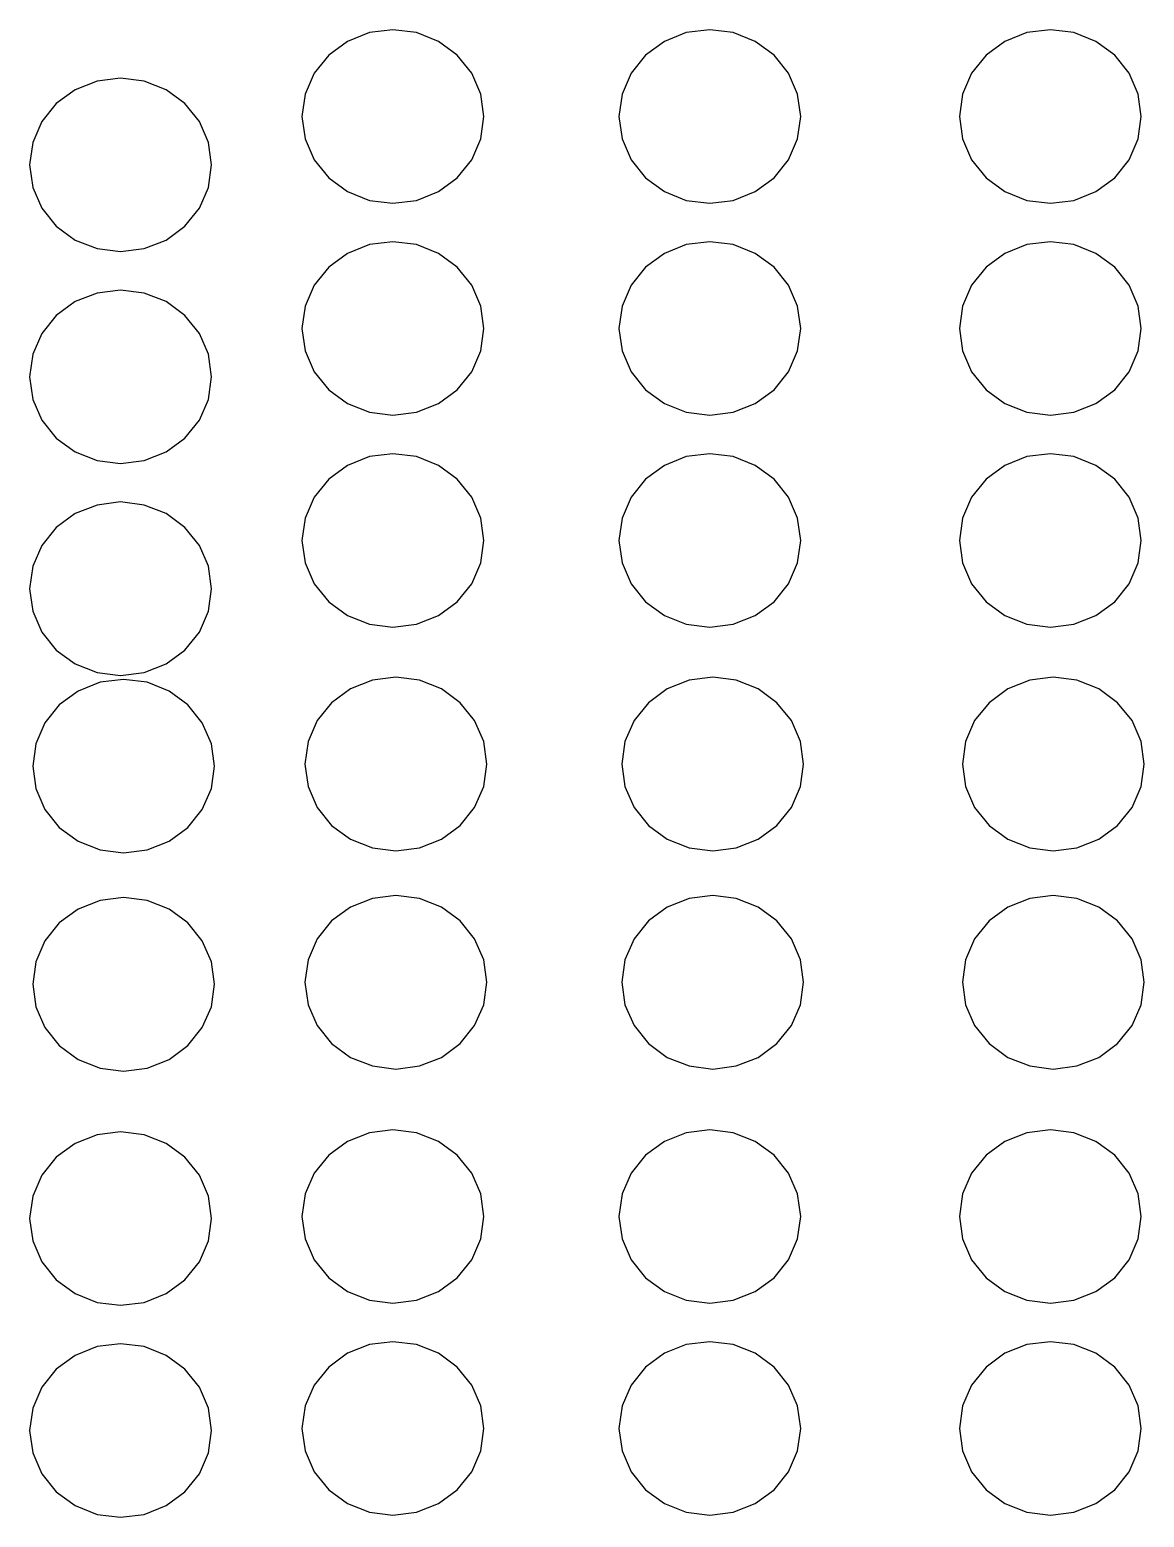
# Model space of a CAD drawing. Header units: inches. Extents: x 710 to 5347, y 114 to 2471.
# Drawn here: x 1098 to 1189.9, y 734.3 to 856.9 of the extents above; entities that cross this region are included whole.
import ezdxf

# ---------------------------------------------------------------- set-up
doc = ezdxf.new("R2010")
doc.units = ezdxf.units.IN
doc.header["$MEASUREMENT"] = 0
doc.layers.add('Edges', color=7, linetype='Continuous')

# ---------------------------------------------------------------- blocks, each defined once
blk = doc.blocks.new('fire alarm fr')
at = {"layer": 'Edges'}
for p, q in [((-1993.16, 1042.22), (-1994.71, 1041.08)), ((-1991.35, 1042.94), (-1993.16, 1042.22)), ((-1989.41, 1043.18), (-1991.35, 1042.94)), ((-1987.47, 1042.94), (-1989.41, 1043.18)), ((-1985.67, 1042.22), (-1987.47, 1042.94)), ((-1984.11, 1041.08), (-1985.67, 1042.22)), ((-1967.04, 1042.22), (-1968.59, 1041.08)), ((-1965.24, 1042.94), (-1967.04, 1042.22)), ((-1963.3, 1043.18), (-1965.24, 1042.94)), ((-1961.36, 1042.94), (-1963.3, 1043.18)), ((-1959.55, 1042.22), (-1961.36, 1042.94)), ((-1958, 1041.08), (-1959.55, 1042.22)), ((-1938.97, 1042.22), (-1940.52, 1041.08)), ((-1937.16, 1042.94), (-1938.97, 1042.22)), ((-1935.22, 1043.18), (-1937.16, 1042.94)), ((-1933.28, 1042.94), (-1935.22, 1043.18)), ((-1931.47, 1042.22), (-1933.28, 1042.94)), ((-1929.92, 1041.08), (-1931.47, 1042.22)), ((-1994.71, 1041.08), (-1995.9, 1039.6)), ((-1982.92, 1039.6), (-1984.11, 1041.08)), ((-1968.59, 1041.08), (-1969.79, 1039.6)), ((-1956.81, 1039.6), (-1958, 1041.08)), ((-1940.52, 1041.08), (-1941.71, 1039.6)), ((-1928.73, 1039.6), (-1929.92, 1041.08)), ((-1995.9, 1039.6), (-1996.65, 1037.88)), ((-1982.17, 1037.88), (-1982.92, 1039.6)), ((-1969.79, 1039.6), (-1970.53, 1037.88)), ((-1956.06, 1037.88), (-1956.81, 1039.6)), ((-1941.71, 1039.6), (-1942.46, 1037.88)), ((-1927.98, 1037.88), (-1928.73, 1039.6)), ((-2013.8, 1038.95), (-2015.61, 1038.24)), ((-2011.86, 1039.19), (-2013.8, 1038.95)), ((-2009.92, 1038.95), (-2011.86, 1039.19)), ((-2008.11, 1038.24), (-2009.92, 1038.95)), ((-2015.61, 1038.24), (-2017.16, 1037.1)), ((-2006.56, 1037.1), (-2008.11, 1038.24)), ((-1996.65, 1037.88), (-1996.91, 1036.03)), ((-1981.92, 1036.03), (-1982.17, 1037.88)), ((-1970.53, 1037.88), (-1970.79, 1036.03)), ((-1955.8, 1036.03), (-1956.06, 1037.88)), ((-1942.46, 1037.88), (-1942.72, 1036.03)), ((-1927.73, 1036.03), (-1927.98, 1037.88)), ((-2017.16, 1037.1), (-2018.35, 1035.62)), ((-2005.37, 1035.62), (-2006.56, 1037.1)), ((-1996.91, 1036.03), (-1996.65, 1034.18)), ((-1982.17, 1034.18), (-1981.92, 1036.03)), ((-1970.79, 1036.03), (-1970.53, 1034.18)), ((-1956.06, 1034.18), (-1955.8, 1036.03)), ((-1942.72, 1036.03), (-1942.46, 1034.18)), ((-1927.98, 1034.18), (-1927.73, 1036.03)), ((-2018.35, 1035.62), (-2019.1, 1033.89)), ((-2004.62, 1033.89), (-2005.37, 1035.62)), ((-2019.1, 1033.89), (-2019.36, 1032.04)), ((-2004.37, 1032.04), (-2004.62, 1033.89)), ((-1996.65, 1034.18), (-1995.9, 1032.45)), ((-1982.92, 1032.45), (-1982.17, 1034.18)), ((-1970.53, 1034.18), (-1969.79, 1032.45)), ((-1956.81, 1032.45), (-1956.06, 1034.18)), ((-1942.46, 1034.18), (-1941.71, 1032.45)), ((-1928.73, 1032.45), (-1927.98, 1034.18)), ((-1995.9, 1032.45), (-1994.71, 1030.97)), ((-1984.11, 1030.97), (-1982.92, 1032.45)), ((-1969.79, 1032.45), (-1968.59, 1030.97)), ((-1958, 1030.97), (-1956.81, 1032.45)), ((-1941.71, 1032.45), (-1940.52, 1030.97)), ((-1929.92, 1030.97), (-1928.73, 1032.45)), ((-2019.36, 1032.04), (-2019.1, 1030.19)), ((-2004.62, 1030.19), (-2004.37, 1032.04)), ((-1994.71, 1030.97), (-1993.16, 1029.84)), ((-1985.67, 1029.84), (-1984.11, 1030.97)), ((-1968.59, 1030.97), (-1967.04, 1029.84)), ((-1959.55, 1029.84), (-1958, 1030.97)), ((-1940.52, 1030.97), (-1938.97, 1029.84)), ((-1931.47, 1029.84), (-1929.92, 1030.97)), ((-2019.1, 1030.19), (-2018.35, 1028.47)), ((-2005.37, 1028.47), (-2004.62, 1030.19)), ((-1993.16, 1029.84), (-1991.35, 1029.12)), ((-1987.47, 1029.12), (-1985.67, 1029.84)), ((-1967.04, 1029.84), (-1965.24, 1029.12)), ((-1961.36, 1029.12), (-1959.55, 1029.84)), ((-1938.97, 1029.84), (-1937.16, 1029.12)), ((-1933.28, 1029.12), (-1931.47, 1029.84)), ((-1991.35, 1029.12), (-1989.41, 1028.88)), ((-1989.41, 1028.88), (-1987.47, 1029.12)), ((-1965.24, 1029.12), (-1963.3, 1028.88)), ((-1963.3, 1028.88), (-1961.36, 1029.12)), ((-1937.16, 1029.12), (-1935.22, 1028.88)), ((-1935.22, 1028.88), (-1933.28, 1029.12)), ((-2018.35, 1028.47), (-2017.16, 1026.99)), ((-2006.56, 1026.99), (-2005.37, 1028.47)), ((-2017.16, 1026.99), (-2015.61, 1025.85)), ((-2008.11, 1025.85), (-2006.56, 1026.99)), ((-2015.61, 1025.85), (-2013.8, 1025.14)), ((-2013.8, 1025.14), (-2011.86, 1024.89)), ((-2011.86, 1024.89), (-2009.92, 1025.14)), ((-2009.92, 1025.14), (-2008.11, 1025.85)), ((-1991.35, 1025.47), (-1993.16, 1024.75)), ((-1989.41, 1025.71), (-1991.35, 1025.47)), ((-1987.47, 1025.47), (-1989.41, 1025.71)), ((-1985.67, 1024.75), (-1987.47, 1025.47)), ((-1965.24, 1025.47), (-1967.04, 1024.75)), ((-1963.3, 1025.71), (-1965.24, 1025.47)), ((-1961.36, 1025.47), (-1963.3, 1025.71)), ((-1959.55, 1024.75), (-1961.36, 1025.47)), ((-1937.16, 1025.47), (-1938.97, 1024.75)), ((-1935.22, 1025.71), (-1937.16, 1025.47)), ((-1933.28, 1025.47), (-1935.22, 1025.71)), ((-1931.47, 1024.75), (-1933.28, 1025.47)), ((-1994.71, 1023.62), (-1995.9, 1022.14)), ((-1993.16, 1024.75), (-1994.71, 1023.62)), ((-1984.11, 1023.62), (-1985.67, 1024.75)), ((-1982.92, 1022.14), (-1984.11, 1023.62)), ((-1968.59, 1023.62), (-1969.79, 1022.14)), ((-1967.04, 1024.75), (-1968.59, 1023.62)), ((-1958, 1023.62), (-1959.55, 1024.75)), ((-1956.81, 1022.14), (-1958, 1023.62)), ((-1940.52, 1023.62), (-1941.71, 1022.14)), ((-1938.97, 1024.75), (-1940.52, 1023.62)), ((-1929.92, 1023.62), (-1931.47, 1024.75)), ((-1928.73, 1022.14), (-1929.92, 1023.62)), ((-2013.8, 1021.48), (-2015.61, 1020.77)), ((-2011.86, 1021.72), (-2013.8, 1021.48)), ((-2009.92, 1021.48), (-2011.86, 1021.72)), ((-2008.11, 1020.77), (-2009.92, 1021.48)), ((-1995.9, 1022.14), (-1996.65, 1020.41)), ((-1982.17, 1020.41), (-1982.92, 1022.14)), ((-1969.79, 1022.14), (-1970.53, 1020.41)), ((-1956.06, 1020.41), (-1956.81, 1022.14)), ((-1941.71, 1022.14), (-1942.46, 1020.41)), ((-1927.98, 1020.41), (-1928.73, 1022.14)), ((-2015.61, 1020.77), (-2017.16, 1019.63)), ((-2006.56, 1019.63), (-2008.11, 1020.77)), ((-1996.65, 1020.41), (-1996.91, 1018.56)), ((-1981.92, 1018.56), (-1982.17, 1020.41)), ((-1970.53, 1020.41), (-1970.79, 1018.56)), ((-1955.8, 1018.56), (-1956.06, 1020.41)), ((-1942.46, 1020.41), (-1942.72, 1018.56)), ((-1927.73, 1018.56), (-1927.98, 1020.41)), ((-2017.16, 1019.63), (-2018.35, 1018.15)), ((-2005.37, 1018.15), (-2006.56, 1019.63)), ((-2018.35, 1018.15), (-2019.1, 1016.43)), ((-2004.62, 1016.43), (-2005.37, 1018.15)), ((-1996.91, 1018.56), (-1996.65, 1016.71)), ((-1982.17, 1016.71), (-1981.92, 1018.56)), ((-1970.79, 1018.56), (-1970.53, 1016.71)), ((-1956.06, 1016.71), (-1955.8, 1018.56)), ((-1942.72, 1018.56), (-1942.46, 1016.71)), ((-1927.98, 1016.71), (-1927.73, 1018.56)), ((-2019.1, 1016.43), (-2019.36, 1014.57)), ((-2004.37, 1014.57), (-2004.62, 1016.43)), ((-1996.65, 1016.71), (-1995.9, 1014.99)), ((-1982.92, 1014.99), (-1982.17, 1016.71)), ((-1970.53, 1016.71), (-1969.79, 1014.99)), ((-1956.81, 1014.99), (-1956.06, 1016.71)), ((-1942.46, 1016.71), (-1941.71, 1014.99)), ((-1928.73, 1014.99), (-1927.98, 1016.71)), ((-2019.36, 1014.57), (-2019.1, 1012.72)), ((-2004.62, 1012.72), (-2004.37, 1014.57)), ((-1995.9, 1014.99), (-1994.71, 1013.5)), ((-1984.11, 1013.5), (-1982.92, 1014.99)), ((-1969.79, 1014.99), (-1968.59, 1013.5)), ((-1958, 1013.5), (-1956.81, 1014.99)), ((-1941.71, 1014.99), (-1940.52, 1013.5)), ((-1929.92, 1013.5), (-1928.73, 1014.99)), ((-2019.1, 1012.72), (-2018.35, 1011)), ((-2005.37, 1011), (-2004.62, 1012.72)), ((-1994.71, 1013.5), (-1993.16, 1012.37)), ((-1985.67, 1012.37), (-1984.11, 1013.5)), ((-1968.59, 1013.5), (-1967.04, 1012.37)), ((-1959.55, 1012.37), (-1958, 1013.5)), ((-1940.52, 1013.5), (-1938.97, 1012.37)), ((-1931.47, 1012.37), (-1929.92, 1013.5)), ((-1993.16, 1012.37), (-1991.35, 1011.65)), ((-1991.35, 1011.65), (-1989.41, 1011.41)), ((-1989.41, 1011.41), (-1987.47, 1011.65)), ((-1987.47, 1011.65), (-1985.67, 1012.37)), ((-1967.04, 1012.37), (-1965.24, 1011.65)), ((-1965.24, 1011.65), (-1963.3, 1011.41)), ((-1963.3, 1011.41), (-1961.36, 1011.65)), ((-1961.36, 1011.65), (-1959.55, 1012.37)), ((-1938.97, 1012.37), (-1937.16, 1011.65)), ((-1937.16, 1011.65), (-1935.22, 1011.41)), ((-1935.22, 1011.41), (-1933.28, 1011.65)), ((-1933.28, 1011.65), (-1931.47, 1012.37)), ((-2018.35, 1011), (-2017.16, 1009.52)), ((-2006.56, 1009.52), (-2005.37, 1011)), ((-2017.16, 1009.52), (-2015.61, 1008.38)), ((-2008.11, 1008.38), (-2006.56, 1009.52)), ((-2015.61, 1008.38), (-2013.8, 1007.67)), ((-2009.92, 1007.67), (-2008.11, 1008.38)), ((-1991.35, 1008), (-1993.16, 1007.28)), ((-1989.41, 1008.24), (-1991.35, 1008)), ((-1987.47, 1008), (-1989.41, 1008.24)), ((-1985.67, 1007.28), (-1987.47, 1008)), ((-1965.24, 1008), (-1967.04, 1007.28)), ((-1963.3, 1008.24), (-1965.24, 1008)), ((-1961.36, 1008), (-1963.3, 1008.24)), ((-1959.55, 1007.28), (-1961.36, 1008)), ((-1937.16, 1008), (-1938.97, 1007.28)), ((-1935.22, 1008.24), (-1937.16, 1008)), ((-1933.28, 1008), (-1935.22, 1008.24)), ((-1931.47, 1007.28), (-1933.28, 1008)), ((-2013.8, 1007.67), (-2011.86, 1007.43)), ((-2011.86, 1007.43), (-2009.92, 1007.67)), ((-1993.16, 1007.28), (-1994.71, 1006.15)), ((-1984.11, 1006.15), (-1985.67, 1007.28)), ((-1967.04, 1007.28), (-1968.59, 1006.15)), ((-1958, 1006.15), (-1959.55, 1007.28)), ((-1938.97, 1007.28), (-1940.52, 1006.15)), ((-1929.92, 1006.15), (-1931.47, 1007.28)), ((-1994.71, 1006.15), (-1995.9, 1004.67)), ((-1982.92, 1004.67), (-1984.11, 1006.15)), ((-1968.59, 1006.15), (-1969.79, 1004.67)), ((-1956.81, 1004.67), (-1958, 1006.15)), ((-1940.52, 1006.15), (-1941.71, 1004.67)), ((-1928.73, 1004.67), (-1929.92, 1006.15)), ((-2013.8, 1004.01), (-2015.61, 1003.3)), ((-2011.86, 1004.26), (-2013.8, 1004.01)), ((-2009.92, 1004.01), (-2011.86, 1004.26)), ((-2008.11, 1003.3), (-2009.92, 1004.01)), ((-1995.9, 1004.67), (-1996.65, 1002.94)), ((-1982.17, 1002.94), (-1982.92, 1004.67)), ((-1969.79, 1004.67), (-1970.53, 1002.94)), ((-1956.06, 1002.94), (-1956.81, 1004.67)), ((-1941.71, 1004.67), (-1942.46, 1002.94)), ((-1927.98, 1002.94), (-1928.73, 1004.67)), ((-2015.61, 1003.3), (-2017.16, 1002.16)), ((-2006.56, 1002.16), (-2008.11, 1003.3)), ((-1996.65, 1002.94), (-1996.91, 1001.09)), ((-1981.92, 1001.09), (-1982.17, 1002.94)), ((-1970.53, 1002.94), (-1970.79, 1001.09)), ((-1955.8, 1001.09), (-1956.06, 1002.94)), ((-1942.46, 1002.94), (-1942.72, 1001.09)), ((-1927.73, 1001.09), (-1927.98, 1002.94)), ((-2017.16, 1002.16), (-2018.35, 1000.68)), ((-2005.37, 1000.68), (-2006.56, 1002.16)), ((-2018.35, 1000.68), (-2019.1, 998.96)), ((-2004.62, 998.96), (-2005.37, 1000.68)), ((-1996.91, 1001.09), (-1996.65, 999.24)), ((-1982.17, 999.24), (-1981.92, 1001.09)), ((-1970.79, 1001.09), (-1970.53, 999.24)), ((-1956.06, 999.24), (-1955.8, 1001.09)), ((-1942.72, 1001.09), (-1942.46, 999.24)), ((-1927.98, 999.24), (-1927.73, 1001.09)), ((-1996.65, 999.24), (-1995.9, 997.52)), ((-1982.92, 997.52), (-1982.17, 999.24)), ((-1970.53, 999.24), (-1969.79, 997.52)), ((-1956.81, 997.52), (-1956.06, 999.24)), ((-1942.46, 999.24), (-1941.71, 997.52)), ((-1928.73, 997.52), (-1927.98, 999.24)), ((-2019.1, 998.96), (-2019.36, 997.11)), ((-2004.37, 997.11), (-2004.62, 998.96)), ((-2019.36, 997.11), (-2019.1, 995.26)), ((-2004.62, 995.26), (-2004.37, 997.11)), ((-1995.9, 997.52), (-1994.71, 996.04)), ((-1984.11, 996.04), (-1982.92, 997.52)), ((-1969.79, 997.52), (-1968.59, 996.04)), ((-1958, 996.04), (-1956.81, 997.52)), ((-1941.71, 997.52), (-1940.52, 996.04)), ((-1929.92, 996.04), (-1928.73, 997.52)), ((-1994.71, 996.04), (-1993.16, 994.9)), ((-1985.67, 994.9), (-1984.11, 996.04)), ((-1968.59, 996.04), (-1967.04, 994.9)), ((-1959.55, 994.9), (-1958, 996.04)), ((-1940.52, 996.04), (-1938.97, 994.9)), ((-1931.47, 994.9), (-1929.92, 996.04)), ((-2019.1, 995.26), (-2018.35, 993.53)), ((-2005.37, 993.53), (-2004.62, 995.26)), ((-1993.16, 994.9), (-1991.35, 994.19)), ((-1987.47, 994.19), (-1985.67, 994.9)), ((-1967.04, 994.9), (-1965.24, 994.19)), ((-1961.36, 994.19), (-1959.55, 994.9)), ((-1938.97, 994.9), (-1937.16, 994.19)), ((-1933.28, 994.19), (-1931.47, 994.9)), ((-2018.35, 993.53), (-2017.16, 992.05)), ((-2006.56, 992.05), (-2005.37, 993.53)), ((-1991.35, 994.19), (-1989.41, 993.94)), ((-1989.41, 993.94), (-1987.47, 994.19)), ((-1965.24, 994.19), (-1963.3, 993.94)), ((-1963.3, 993.94), (-1961.36, 994.19)), ((-1937.16, 994.19), (-1935.22, 993.94)), ((-1935.22, 993.94), (-1933.28, 994.19)), ((-2017.16, 992.05), (-2015.61, 990.91)), ((-2008.11, 990.91), (-2006.56, 992.05)), ((-2015.61, 990.91), (-2013.8, 990.2)), ((-2009.92, 990.2), (-2008.11, 990.91)), ((-2013.56, 989.4), (-2015.37, 988.68)), ((-2013.8, 990.2), (-2011.86, 989.96)), ((-2011.62, 989.64), (-2013.56, 989.4)), ((-2011.86, 989.96), (-2009.92, 990.2)), ((-2009.68, 989.4), (-2011.62, 989.64)), ((-2007.87, 988.68), (-2009.68, 989.4)), ((-1991.11, 989.57), (-1992.92, 988.85)), ((-1989.17, 989.81), (-1991.11, 989.57)), ((-1987.23, 989.57), (-1989.17, 989.81)), ((-1985.42, 988.85), (-1987.23, 989.57)), ((-1964.99, 989.57), (-1966.8, 988.85)), ((-1963.05, 989.81), (-1964.99, 989.57)), ((-1961.11, 989.57), (-1963.05, 989.81)), ((-1959.31, 988.85), (-1961.11, 989.57)), ((-1936.92, 989.57), (-1938.73, 988.85)), ((-1934.98, 989.81), (-1936.92, 989.57)), ((-1933.04, 989.57), (-1934.98, 989.81)), ((-1931.23, 988.85), (-1933.04, 989.57)), ((-2015.37, 988.68), (-2016.92, 987.55)), ((-2006.32, 987.55), (-2007.87, 988.68)), ((-1992.92, 988.85), (-1994.47, 987.72)), ((-1983.87, 987.72), (-1985.42, 988.85)), ((-1966.8, 988.85), (-1968.35, 987.72)), ((-1957.76, 987.72), (-1959.31, 988.85)), ((-1938.73, 988.85), (-1940.28, 987.72)), ((-1929.68, 987.72), (-1931.23, 988.85)), ((-2016.92, 987.55), (-2018.11, 986.07)), ((-2005.13, 986.07), (-2006.32, 987.55)), ((-1994.47, 987.72), (-1995.66, 986.24)), ((-1982.68, 986.24), (-1983.87, 987.72)), ((-1968.35, 987.72), (-1969.54, 986.24)), ((-1956.56, 986.24), (-1957.76, 987.72)), ((-1940.28, 987.72), (-1941.47, 986.24)), ((-1928.49, 986.24), (-1929.68, 987.72)), ((-2018.11, 986.07), (-2018.86, 984.34)), ((-2004.38, 984.34), (-2005.13, 986.07)), ((-1995.66, 986.24), (-1996.41, 984.51)), ((-1981.93, 984.51), (-1982.68, 986.24)), ((-1969.54, 986.24), (-1970.29, 984.51)), ((-1955.82, 984.51), (-1956.56, 986.24)), ((-1941.47, 986.24), (-1942.22, 984.51)), ((-1927.74, 984.51), (-1928.49, 986.24)), ((-1996.41, 984.51), (-1996.67, 982.66)), ((-1981.68, 982.66), (-1981.93, 984.51)), ((-1970.29, 984.51), (-1970.55, 982.66)), ((-1955.56, 982.66), (-1955.82, 984.51)), ((-1942.22, 984.51), (-1942.47, 982.66)), ((-1927.49, 982.66), (-1927.74, 984.51)), ((-2018.86, 984.34), (-2019.11, 982.49)), ((-2004.13, 982.49), (-2004.38, 984.34)), ((-2019.11, 982.49), (-2018.86, 980.64)), ((-2004.38, 980.64), (-2004.13, 982.49)), ((-1996.67, 982.66), (-1996.41, 980.81)), ((-1981.93, 980.81), (-1981.68, 982.66)), ((-1970.55, 982.66), (-1970.29, 980.81)), ((-1955.82, 980.81), (-1955.56, 982.66)), ((-1942.47, 982.66), (-1942.22, 980.81)), ((-1927.74, 980.81), (-1927.49, 982.66)), ((-1996.41, 980.81), (-1995.66, 979.09)), ((-1982.68, 979.09), (-1981.93, 980.81)), ((-1970.29, 980.81), (-1969.54, 979.09)), ((-1956.56, 979.09), (-1955.82, 980.81)), ((-1942.22, 980.81), (-1941.47, 979.09)), ((-1928.49, 979.09), (-1927.74, 980.81)), ((-2018.86, 980.64), (-2018.11, 978.92)), ((-2005.13, 978.92), (-2004.38, 980.64)), ((-2018.11, 978.92), (-2016.92, 977.44)), ((-2006.32, 977.44), (-2005.13, 978.92)), ((-1995.66, 979.09), (-1994.47, 977.61)), ((-1983.87, 977.61), (-1982.68, 979.09)), ((-1969.54, 979.09), (-1968.35, 977.61)), ((-1957.76, 977.61), (-1956.56, 979.09)), ((-1941.47, 979.09), (-1940.28, 977.61)), ((-1929.68, 977.61), (-1928.49, 979.09)), ((-2016.92, 977.44), (-2015.37, 976.3)), ((-2007.87, 976.3), (-2006.32, 977.44)), ((-1994.47, 977.61), (-1992.92, 976.47)), ((-1985.42, 976.47), (-1983.87, 977.61)), ((-1968.35, 977.61), (-1966.8, 976.47)), ((-1959.31, 976.47), (-1957.76, 977.61)), ((-1940.28, 977.61), (-1938.73, 976.47)), ((-1931.23, 976.47), (-1929.68, 977.61)), ((-2015.37, 976.3), (-2013.56, 975.59)), ((-2009.68, 975.59), (-2007.87, 976.3)), ((-1992.92, 976.47), (-1991.11, 975.75)), ((-1987.23, 975.75), (-1985.42, 976.47)), ((-1966.8, 976.47), (-1964.99, 975.75)), ((-1961.11, 975.75), (-1959.31, 976.47)), ((-1938.73, 976.47), (-1936.92, 975.75)), ((-1933.04, 975.75), (-1931.23, 976.47)), ((-2013.56, 975.59), (-2011.62, 975.34)), ((-2011.62, 975.34), (-2009.68, 975.59)), ((-1991.11, 975.75), (-1989.17, 975.51)), ((-1989.17, 975.51), (-1987.23, 975.75)), ((-1964.99, 975.75), (-1963.05, 975.51)), ((-1963.05, 975.51), (-1961.11, 975.75)), ((-1936.92, 975.75), (-1934.98, 975.51)), ((-1934.98, 975.51), (-1933.04, 975.75)), ((-2013.56, 971.42), (-2015.37, 970.71)), ((-2011.62, 971.66), (-2013.56, 971.42)), ((-2009.68, 971.42), (-2011.62, 971.66)), ((-2007.87, 970.71), (-2009.68, 971.42)), ((-1991.11, 971.59), (-1992.92, 970.87)), ((-1989.17, 971.83), (-1991.11, 971.59)), ((-1987.23, 971.59), (-1989.17, 971.83)), ((-1985.42, 970.87), (-1987.23, 971.59)), ((-1964.99, 971.59), (-1966.8, 970.87)), ((-1963.05, 971.83), (-1964.99, 971.59)), ((-1961.11, 971.59), (-1963.05, 971.83)), ((-1959.31, 970.87), (-1961.11, 971.59)), ((-1936.92, 971.59), (-1938.73, 970.87)), ((-1934.98, 971.83), (-1936.92, 971.59)), ((-1933.04, 971.59), (-1934.98, 971.83)), ((-1931.23, 970.87), (-1933.04, 971.59)), ((-2015.37, 970.71), (-2016.92, 969.57)), ((-2006.32, 969.57), (-2007.87, 970.71)), ((-1994.47, 969.74), (-1995.66, 968.26)), ((-1992.92, 970.87), (-1994.47, 969.74)), ((-1983.87, 969.74), (-1985.42, 970.87)), ((-1982.68, 968.26), (-1983.87, 969.74)), ((-1968.35, 969.74), (-1969.54, 968.26)), ((-1966.8, 970.87), (-1968.35, 969.74)), ((-1957.76, 969.74), (-1959.31, 970.87)), ((-1956.56, 968.26), (-1957.76, 969.74)), ((-1940.28, 969.74), (-1941.47, 968.26)), ((-1938.73, 970.87), (-1940.28, 969.74)), ((-1929.68, 969.74), (-1931.23, 970.87)), ((-1928.49, 968.26), (-1929.68, 969.74)), ((-2016.92, 969.57), (-2018.11, 968.09)), ((-2005.13, 968.09), (-2006.32, 969.57)), ((-2018.11, 968.09), (-2018.86, 966.36)), ((-2004.38, 966.36), (-2005.13, 968.09)), ((-1995.66, 968.26), (-1996.41, 966.53)), ((-1981.93, 966.53), (-1982.68, 968.26)), ((-1969.54, 968.26), (-1970.29, 966.53)), ((-1955.82, 966.53), (-1956.56, 968.26)), ((-1941.47, 968.26), (-1942.22, 966.53)), ((-1927.74, 966.53), (-1928.49, 968.26)), ((-2018.86, 966.36), (-2019.11, 964.51)), ((-2004.13, 964.51), (-2004.38, 966.36)), ((-1996.41, 966.53), (-1996.67, 964.68)), ((-1981.68, 964.68), (-1981.93, 966.53)), ((-1970.29, 966.53), (-1970.55, 964.68)), ((-1955.56, 964.68), (-1955.82, 966.53)), ((-1942.22, 966.53), (-1942.47, 964.68)), ((-1927.49, 964.68), (-1927.74, 966.53)), ((-2019.11, 964.51), (-2018.86, 962.66)), ((-2004.38, 962.66), (-2004.13, 964.51)), ((-1996.67, 964.68), (-1996.41, 962.83)), ((-1981.93, 962.83), (-1981.68, 964.68)), ((-1970.55, 964.68), (-1970.29, 962.83)), ((-1955.82, 962.83), (-1955.56, 964.68)), ((-1942.47, 964.68), (-1942.22, 962.83)), ((-1927.74, 962.83), (-1927.49, 964.68)), ((-2018.86, 962.66), (-2018.11, 960.94)), ((-2005.13, 960.94), (-2004.38, 962.66)), ((-1996.41, 962.83), (-1995.66, 961.11)), ((-1982.68, 961.11), (-1981.93, 962.83)), ((-1970.29, 962.83), (-1969.54, 961.11)), ((-1956.56, 961.11), (-1955.82, 962.83)), ((-1942.22, 962.83), (-1941.47, 961.11)), ((-1928.49, 961.11), (-1927.74, 962.83)), ((-1995.66, 961.11), (-1994.47, 959.63)), ((-1983.87, 959.63), (-1982.68, 961.11)), ((-1969.54, 961.11), (-1968.35, 959.63)), ((-1957.76, 959.63), (-1956.56, 961.11)), ((-1941.47, 961.11), (-1940.28, 959.63)), ((-1929.68, 959.63), (-1928.49, 961.11)), ((-2018.11, 960.94), (-2016.92, 959.46)), ((-2006.32, 959.46), (-2005.13, 960.94)), ((-2016.92, 959.46), (-2015.37, 958.32)), ((-2007.87, 958.32), (-2006.32, 959.46)), ((-1994.47, 959.63), (-1992.92, 958.49)), ((-1985.42, 958.49), (-1983.87, 959.63)), ((-1968.35, 959.63), (-1966.8, 958.49)), ((-1959.31, 958.49), (-1957.76, 959.63)), ((-1940.28, 959.63), (-1938.73, 958.49)), ((-1931.23, 958.49), (-1929.68, 959.63)), ((-2015.37, 958.32), (-2013.56, 957.61)), ((-2013.56, 957.61), (-2011.62, 957.36)), ((-2011.62, 957.36), (-2009.68, 957.61)), ((-2009.68, 957.61), (-2007.87, 958.32)), ((-1992.92, 958.49), (-1991.11, 957.78)), ((-1991.11, 957.78), (-1989.17, 957.53)), ((-1989.17, 957.53), (-1987.23, 957.78)), ((-1987.23, 957.78), (-1985.42, 958.49)), ((-1966.8, 958.49), (-1964.99, 957.78)), ((-1964.99, 957.78), (-1963.05, 957.53)), ((-1963.05, 957.53), (-1961.11, 957.78)), ((-1961.11, 957.78), (-1959.31, 958.49)), ((-1938.73, 958.49), (-1936.92, 957.78)), ((-1936.92, 957.78), (-1934.98, 957.53)), ((-1934.98, 957.53), (-1933.04, 957.78)), ((-1933.04, 957.78), (-1931.23, 958.49)), ((-1989.41, 952.53), (-1991.35, 952.28)), ((-1987.47, 952.28), (-1989.41, 952.53)), ((-1963.3, 952.53), (-1965.24, 952.28)), ((-1961.36, 952.28), (-1963.3, 952.53)), ((-1935.22, 952.53), (-1937.16, 952.28)), ((-1933.28, 952.28), (-1935.22, 952.53)), ((-2015.61, 951.4), (-2017.16, 950.26)), ((-2013.8, 952.11), (-2015.61, 951.4)), ((-2011.86, 952.36), (-2013.8, 952.11)), ((-2009.92, 952.11), (-2011.86, 952.36)), ((-2008.11, 951.4), (-2009.92, 952.11)), ((-2006.56, 950.26), (-2008.11, 951.4)), ((-1993.16, 951.57), (-1994.71, 950.43)), ((-1991.35, 952.28), (-1993.16, 951.57)), ((-1985.67, 951.57), (-1987.47, 952.28)), ((-1984.11, 950.43), (-1985.67, 951.57)), ((-1967.04, 951.57), (-1968.59, 950.43)), ((-1965.24, 952.28), (-1967.04, 951.57)), ((-1959.55, 951.57), (-1961.36, 952.28)), ((-1958, 950.43), (-1959.55, 951.57)), ((-1938.97, 951.57), (-1940.52, 950.43)), ((-1937.16, 952.28), (-1938.97, 951.57)), ((-1931.47, 951.57), (-1933.28, 952.28)), ((-1929.92, 950.43), (-1931.47, 951.57)), ((-2017.16, 950.26), (-2018.35, 948.78)), ((-2005.37, 948.78), (-2006.56, 950.26)), ((-1994.71, 950.43), (-1995.9, 948.95)), ((-1982.92, 948.95), (-1984.11, 950.43)), ((-1968.59, 950.43), (-1969.79, 948.95)), ((-1956.81, 948.95), (-1958, 950.43)), ((-1940.52, 950.43), (-1941.71, 948.95)), ((-1928.73, 948.95), (-1929.92, 950.43)), ((-1995.9, 948.95), (-1996.65, 947.23)), ((-1982.17, 947.23), (-1982.92, 948.95)), ((-1969.79, 948.95), (-1970.53, 947.23)), ((-1956.06, 947.23), (-1956.81, 948.95)), ((-1941.71, 948.95), (-1942.46, 947.23)), ((-1927.98, 947.23), (-1928.73, 948.95)), ((-2018.35, 948.78), (-2019.1, 947.06)), ((-2004.62, 947.06), (-2005.37, 948.78)), ((-2019.1, 947.06), (-2019.36, 945.21)), ((-2004.37, 945.21), (-2004.62, 947.06)), ((-1996.65, 947.23), (-1996.91, 945.38)), ((-1981.92, 945.38), (-1982.17, 947.23)), ((-1970.53, 947.23), (-1970.79, 945.38)), ((-1955.8, 945.38), (-1956.06, 947.23)), ((-1942.46, 947.23), (-1942.72, 945.38)), ((-1927.73, 945.38), (-1927.98, 947.23)), ((-2019.36, 945.21), (-2019.1, 943.36)), ((-2004.62, 943.36), (-2004.37, 945.21)), ((-1996.91, 945.38), (-1996.65, 943.53)), ((-1982.17, 943.53), (-1981.92, 945.38)), ((-1970.79, 945.38), (-1970.53, 943.53)), ((-1956.06, 943.53), (-1955.8, 945.38)), ((-1942.72, 945.38), (-1942.46, 943.53)), ((-1927.98, 943.53), (-1927.73, 945.38)), ((-2019.1, 943.36), (-2018.35, 941.63)), ((-2005.37, 941.63), (-2004.62, 943.36)), ((-1996.65, 943.53), (-1995.9, 941.8)), ((-1982.92, 941.8), (-1982.17, 943.53)), ((-1970.53, 943.53), (-1969.79, 941.8)), ((-1956.81, 941.8), (-1956.06, 943.53)), ((-1942.46, 943.53), (-1941.71, 941.8)), ((-1928.73, 941.8), (-1927.98, 943.53)), ((-2018.35, 941.63), (-2017.16, 940.15)), ((-2006.56, 940.15), (-2005.37, 941.63)), ((-1995.9, 941.8), (-1994.71, 940.32)), ((-1984.11, 940.32), (-1982.92, 941.8)), ((-1969.79, 941.8), (-1968.59, 940.32)), ((-1958, 940.32), (-1956.81, 941.8)), ((-1941.71, 941.8), (-1940.52, 940.32)), ((-1929.92, 940.32), (-1928.73, 941.8)), ((-1994.71, 940.32), (-1993.16, 939.19)), ((-1985.67, 939.19), (-1984.11, 940.32)), ((-1968.59, 940.32), (-1967.04, 939.19)), ((-1959.55, 939.19), (-1958, 940.32)), ((-1940.52, 940.32), (-1938.97, 939.19)), ((-1931.47, 939.19), (-1929.92, 940.32)), ((-2017.16, 940.15), (-2015.61, 939.02)), ((-2008.11, 939.02), (-2006.56, 940.15)), ((-1993.16, 939.19), (-1991.35, 938.47)), ((-1987.47, 938.47), (-1985.67, 939.19)), ((-1967.04, 939.19), (-1965.24, 938.47)), ((-1961.36, 938.47), (-1959.55, 939.19)), ((-1938.97, 939.19), (-1937.16, 938.47)), ((-1933.28, 938.47), (-1931.47, 939.19)), ((-2015.61, 939.02), (-2013.8, 938.3)), ((-2013.8, 938.3), (-2011.86, 938.06)), ((-2011.86, 938.06), (-2009.92, 938.3)), ((-2009.92, 938.3), (-2008.11, 939.02)), ((-1991.35, 938.47), (-1989.41, 938.23)), ((-1989.41, 938.23), (-1987.47, 938.47)), ((-1965.24, 938.47), (-1963.3, 938.23)), ((-1963.3, 938.23), (-1961.36, 938.47)), ((-1937.16, 938.47), (-1935.22, 938.23)), ((-1935.22, 938.23), (-1933.28, 938.47)), ((-2013.8, 934.65), (-2015.61, 933.93)), ((-2011.86, 934.89), (-2013.8, 934.65)), ((-2009.92, 934.65), (-2011.86, 934.89)), ((-2008.11, 933.93), (-2009.92, 934.65)), ((-1991.35, 934.82), (-1993.16, 934.1)), ((-1989.41, 935.06), (-1991.35, 934.82)), ((-1987.47, 934.82), (-1989.41, 935.06)), ((-1985.67, 934.1), (-1987.47, 934.82)), ((-1965.24, 934.82), (-1967.04, 934.1)), ((-1963.3, 935.06), (-1965.24, 934.82)), ((-1961.36, 934.82), (-1963.3, 935.06)), ((-1959.55, 934.1), (-1961.36, 934.82)), ((-1937.16, 934.82), (-1938.97, 934.1)), ((-1935.22, 935.06), (-1937.16, 934.82)), ((-1933.28, 934.82), (-1935.22, 935.06)), ((-1931.47, 934.1), (-1933.28, 934.82)), ((-2015.61, 933.93), (-2017.16, 932.8)), ((-2006.56, 932.8), (-2008.11, 933.93)), ((-1994.71, 932.96), (-1995.9, 931.48)), ((-1993.16, 934.1), (-1994.71, 932.96)), ((-1984.11, 932.96), (-1985.67, 934.1)), ((-1982.92, 931.48), (-1984.11, 932.96)), ((-1968.59, 932.96), (-1969.79, 931.48)), ((-1967.04, 934.1), (-1968.59, 932.96)), ((-1958, 932.96), (-1959.55, 934.1)), ((-1956.81, 931.48), (-1958, 932.96)), ((-1940.52, 932.96), (-1941.71, 931.48)), ((-1938.97, 934.1), (-1940.52, 932.96)), ((-1929.92, 932.96), (-1931.47, 934.1)), ((-1928.73, 931.48), (-1929.92, 932.96)), ((-2017.16, 932.8), (-2018.35, 931.31)), ((-2005.37, 931.31), (-2006.56, 932.8)), ((-2018.35, 931.31), (-2019.1, 929.59)), ((-2004.62, 929.59), (-2005.37, 931.31)), ((-1995.9, 931.48), (-1996.65, 929.76)), ((-1982.17, 929.76), (-1982.92, 931.48)), ((-1969.79, 931.48), (-1970.53, 929.76)), ((-1956.06, 929.76), (-1956.81, 931.48)), ((-1941.71, 931.48), (-1942.46, 929.76)), ((-1927.98, 929.76), (-1928.73, 931.48)), ((-2019.1, 929.59), (-2019.36, 927.74)), ((-2004.37, 927.74), (-2004.62, 929.59)), ((-1996.65, 929.76), (-1996.91, 927.91)), ((-1981.92, 927.91), (-1982.17, 929.76)), ((-1970.53, 929.76), (-1970.79, 927.91)), ((-1955.8, 927.91), (-1956.06, 929.76)), ((-1942.46, 929.76), (-1942.72, 927.91)), ((-1927.73, 927.91), (-1927.98, 929.76)), ((-2019.36, 927.74), (-2019.1, 925.89)), ((-2004.62, 925.89), (-2004.37, 927.74)), ((-1996.91, 927.91), (-1996.65, 926.06)), ((-1982.17, 926.06), (-1981.92, 927.91)), ((-1970.79, 927.91), (-1970.53, 926.06)), ((-1956.06, 926.06), (-1955.8, 927.91)), ((-1942.72, 927.91), (-1942.46, 926.06)), ((-1927.98, 926.06), (-1927.73, 927.91)), ((-2019.1, 925.89), (-2018.35, 924.16)), ((-2005.37, 924.16), (-2004.62, 925.89)), ((-1996.65, 926.06), (-1995.9, 924.33)), ((-1982.92, 924.33), (-1982.17, 926.06)), ((-1970.53, 926.06), (-1969.79, 924.33)), ((-1956.81, 924.33), (-1956.06, 926.06)), ((-1942.46, 926.06), (-1941.71, 924.33)), ((-1928.73, 924.33), (-1927.98, 926.06)), ((-1995.9, 924.33), (-1994.71, 922.85)), ((-1984.11, 922.85), (-1982.92, 924.33)), ((-1969.79, 924.33), (-1968.59, 922.85)), ((-1958, 922.85), (-1956.81, 924.33)), ((-1941.71, 924.33), (-1940.52, 922.85)), ((-1929.92, 922.85), (-1928.73, 924.33)), ((-2018.35, 924.16), (-2017.16, 922.68)), ((-2006.56, 922.68), (-2005.37, 924.16)), ((-2017.16, 922.68), (-2015.61, 921.55)), ((-2008.11, 921.55), (-2006.56, 922.68)), ((-1994.71, 922.85), (-1993.16, 921.72)), ((-1985.67, 921.72), (-1984.11, 922.85)), ((-1968.59, 922.85), (-1967.04, 921.72)), ((-1959.55, 921.72), (-1958, 922.85)), ((-1940.52, 922.85), (-1938.97, 921.72)), ((-1931.47, 921.72), (-1929.92, 922.85)), ((-2015.61, 921.55), (-2013.8, 920.83)), ((-2013.8, 920.83), (-2011.86, 920.59)), ((-2011.86, 920.59), (-2009.92, 920.83)), ((-2009.92, 920.83), (-2008.11, 921.55)), ((-1993.16, 921.72), (-1991.35, 921)), ((-1991.35, 921), (-1989.41, 920.76)), ((-1989.41, 920.76), (-1987.47, 921)), ((-1987.47, 921), (-1985.67, 921.72)), ((-1967.04, 921.72), (-1965.24, 921)), ((-1965.24, 921), (-1963.3, 920.76)), ((-1963.3, 920.76), (-1961.36, 921)), ((-1961.36, 921), (-1959.55, 921.72)), ((-1938.97, 921.72), (-1937.16, 921)), ((-1937.16, 921), (-1935.22, 920.76)), ((-1935.22, 920.76), (-1933.28, 921)), ((-1933.28, 921), (-1931.47, 921.72))]:
    blk.add_line(p, q, dxfattribs=at)

msp = doc.modelspace()

# ---------------------------------------------------------------- block references
msp.add_blockref('fire alarm fr', (3117.35, -186.28))

doc.saveas('drawing.dxf')
